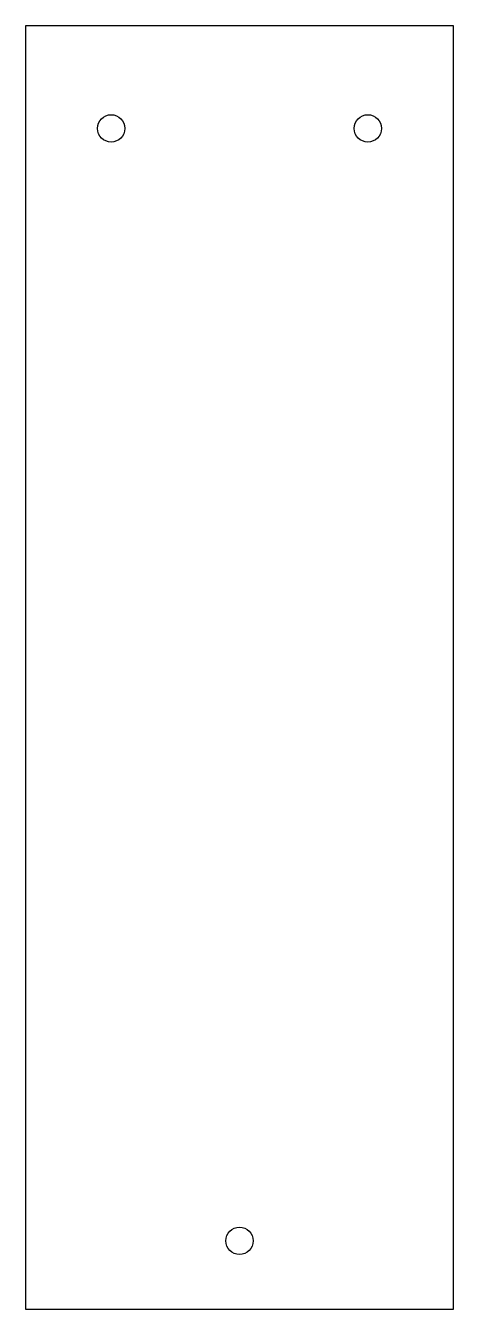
# Model space of a CAD drawing. Header units: millimetres. Extents: x -25 to 25, y -75 to 75.
import ezdxf

# ---------------------------------------------------------------- set-up
doc = ezdxf.new("R2010")
doc.units = ezdxf.units.MM

msp = doc.modelspace()

# ---------------------------------------------------------------- linework, layer by layer
at = {"color": 7, "linetype": 'Continuous', "lineweight": 25}
for p, q in [((25, 75), (-25, 75)), ((-25, 75), (-25, -75)), ((25, -75), (25, 75)), ((-25, -75), (25, -75))]:
    msp.add_line(p, q, dxfattribs=at)
for centre in [(-15, 63), (15, 63), (0, -67)]:
    msp.add_circle(centre, 1.6, dxfattribs=at)

doc.saveas('drawing.dxf')
